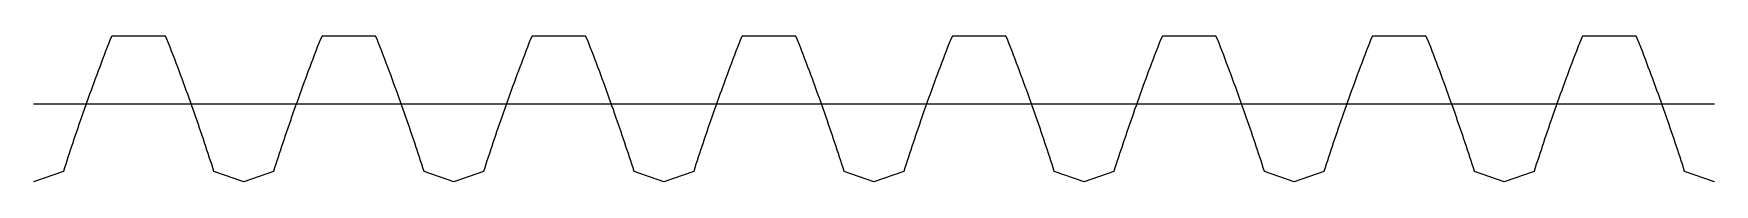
# Model space of a CAD drawing. Extents: x -4 to 118, y 238 to 356.
# Drawn here: x -4.46 to 24.76, y 353.79 to 356.33 of the extents above; entities outside this region: 1.
import ezdxf

# ---------------------------------------------------------------- set-up
doc = ezdxf.new("R2010")
doc.units = 0
doc.layers.get('0').update_dxf_attribs({"linetype": 'CONTINUOUS'})

msp = doc.modelspace()

# ---------------------------------------------------------------- linework, layer by layer
at = {"linetype": 'Continuous'}
msp.add_line((-4.458, 355.147), (24.755, 355.147), dxfattribs=at)
for points in [[(-0.806, 353.786), (-0.806, 353.786), (-1.324, 353.971), (-1.344, 354.032), (-1.363, 354.093), (-1.383, 354.155), (-1.404, 354.217), (-1.424, 354.279), (-1.445, 354.342), (-1.465, 354.404), (-1.486, 354.468), (-1.508, 354.531), (-1.529, 354.595), (-1.551, 354.658), (-1.573, 354.723), (-1.595, 354.787), (-1.617, 354.852), (-1.64, 354.917), (-1.663, 354.982), (-1.686, 355.048), (-1.709, 355.114), (-1.733, 355.18), (-1.756, 355.246), (-1.78, 355.313), (-1.804, 355.38), (-1.829, 355.447), (-1.853, 355.515), (-1.878, 355.582), (-1.903, 355.65), (-1.929, 355.719), (-1.954, 355.787), (-1.98, 355.856), (-2.006, 355.925), (-2.032, 355.995), (-2.059, 356.064), (-2.086, 356.134), (-2.113, 356.204), (-2.14, 356.275), (-2.168, 356.328), (-3.097, 356.328), (-3.125, 356.275), (-3.152, 356.205), (-3.179, 356.134), (-3.206, 356.064), (-3.232, 355.995), (-3.258, 355.925), (-3.284, 355.856), (-3.31, 355.787), (-3.336, 355.719), (-3.361, 355.65), (-3.386, 355.582), (-3.411, 355.515), (-3.436, 355.447), (-3.46, 355.38), (-3.484, 355.313), (-3.508, 355.246), (-3.532, 355.18), (-3.556, 355.114), (-3.579, 355.048), (-3.602, 354.982), (-3.625, 354.917), (-3.647, 354.852), (-3.67, 354.787), (-3.692, 354.723), (-3.714, 354.658), (-3.735, 354.594), (-3.757, 354.531), (-3.778, 354.468), (-3.799, 354.404), (-3.82, 354.342), (-3.841, 354.279), (-3.861, 354.217), (-3.881, 354.155), (-3.901, 354.093), (-3.921, 354.032), (-3.94, 353.971), (-4.458, 353.786)], [(2.845, 353.786), (2.845, 353.786), (2.328, 353.971), (2.308, 354.032), (2.288, 354.093), (2.268, 354.155), (2.248, 354.217), (2.228, 354.279), (2.207, 354.342), (2.186, 354.404), (2.165, 354.468), (2.144, 354.531), (2.122, 354.595), (2.101, 354.658), (2.079, 354.723), (2.057, 354.787), (2.034, 354.852), (2.012, 354.917), (1.989, 354.982), (1.966, 355.048), (1.943, 355.114), (1.919, 355.18), (1.895, 355.246), (1.871, 355.313), (1.847, 355.38), (1.823, 355.447), (1.798, 355.515), (1.773, 355.582), (1.748, 355.65), (1.723, 355.719), (1.697, 355.787), (1.672, 355.856), (1.645, 355.925), (1.619, 355.995), (1.593, 356.064), (1.566, 356.134), (1.539, 356.204), (1.512, 356.275), (1.484, 356.328), (0.555, 356.328), (0.527, 356.275), (0.5, 356.205), (0.473, 356.134), (0.446, 356.064), (0.42, 355.995), (0.393, 355.925), (0.367, 355.856), (0.341, 355.787), (0.316, 355.719), (0.29, 355.65), (0.265, 355.582), (0.24, 355.515), (0.216, 355.447), (0.191, 355.38), (0.167, 355.313), (0.143, 355.246), (0.12, 355.18), (0.096, 355.114), (0.073, 355.048), (0.05, 354.982), (0.027, 354.917), (0.004, 354.852), (-0.018, 354.787), (-0.04, 354.723), (-0.062, 354.658), (-0.084, 354.594), (-0.105, 354.531), (-0.126, 354.468), (-0.148, 354.404), (-0.168, 354.342), (-0.189, 354.279), (-0.209, 354.217), (-0.23, 354.155), (-0.249, 354.093), (-0.269, 354.032), (-0.289, 353.971), (-0.806, 353.786)], [(6.497, 353.786), (6.497, 353.786), (5.979, 353.971), (5.96, 354.032), (5.94, 354.093), (5.92, 354.155), (5.9, 354.217), (5.879, 354.279), (5.859, 354.342), (5.838, 354.404), (5.817, 354.468), (5.796, 354.531), (5.774, 354.595), (5.752, 354.658), (5.73, 354.723), (5.708, 354.787), (5.686, 354.852), (5.663, 354.917), (5.641, 354.982), (5.618, 355.048), (5.594, 355.114), (5.571, 355.18), (5.547, 355.246), (5.523, 355.313), (5.499, 355.38), (5.475, 355.447), (5.45, 355.515), (5.425, 355.582), (5.4, 355.65), (5.375, 355.719), (5.349, 355.787), (5.323, 355.856), (5.297, 355.925), (5.271, 355.995), (5.244, 356.064), (5.217, 356.134), (5.19, 356.204), (5.163, 356.275), (5.136, 356.328), (4.206, 356.328), (4.179, 356.275), (4.152, 356.205), (4.125, 356.134), (4.098, 356.064), (4.071, 355.995), (4.045, 355.925), (4.019, 355.856), (3.993, 355.787), (3.967, 355.719), (3.942, 355.65), (3.917, 355.582), (3.892, 355.515), (3.867, 355.447), (3.843, 355.38), (3.819, 355.313), (3.795, 355.246), (3.771, 355.18), (3.748, 355.114), (3.724, 355.048), (3.701, 354.982), (3.679, 354.917), (3.656, 354.852), (3.634, 354.787), (3.612, 354.723), (3.59, 354.658), (3.568, 354.594), (3.546, 354.531), (3.525, 354.468), (3.504, 354.404), (3.483, 354.342), (3.463, 354.279), (3.442, 354.217), (3.422, 354.155), (3.402, 354.093), (3.382, 354.032), (3.363, 353.971), (2.845, 353.786)], [(10.148, 353.786), (10.148, 353.786), (9.631, 353.971), (9.611, 354.032), (9.591, 354.093), (9.572, 354.155), (9.551, 354.217), (9.531, 354.279), (9.51, 354.342), (9.49, 354.404), (9.468, 354.468), (9.447, 354.531), (9.426, 354.595), (9.404, 354.658), (9.382, 354.723), (9.36, 354.787), (9.338, 354.852), (9.315, 354.917), (9.292, 354.982), (9.269, 355.048), (9.246, 355.114), (9.222, 355.18), (9.199, 355.246), (9.175, 355.313), (9.151, 355.38), (9.126, 355.447), (9.102, 355.515), (9.077, 355.582), (9.052, 355.65), (9.026, 355.719), (9.001, 355.787), (8.975, 355.856), (8.949, 355.925), (8.922, 355.995), (8.896, 356.064), (8.869, 356.134), (8.842, 356.204), (8.815, 356.275), (8.787, 356.328), (7.858, 356.328), (7.83, 356.275), (7.803, 356.205), (7.776, 356.134), (7.749, 356.064), (7.723, 355.995), (7.697, 355.925), (7.67, 355.856), (7.645, 355.787), (7.619, 355.719), (7.594, 355.65), (7.569, 355.582), (7.544, 355.515), (7.519, 355.447), (7.495, 355.38), (7.471, 355.313), (7.447, 355.246), (7.423, 355.18), (7.399, 355.114), (7.376, 355.048), (7.353, 354.982), (7.33, 354.917), (7.308, 354.852), (7.285, 354.787), (7.263, 354.723), (7.241, 354.658), (7.22, 354.594), (7.198, 354.531), (7.177, 354.468), (7.156, 354.404), (7.135, 354.342), (7.114, 354.279), (7.094, 354.217), (7.074, 354.155), (7.054, 354.093), (7.034, 354.032), (7.015, 353.971), (6.497, 353.786)], [(13.8, 353.786), (13.8, 353.786), (13.282, 353.971), (13.263, 354.032), (13.243, 354.093), (13.223, 354.155), (13.203, 354.217), (13.183, 354.279), (13.162, 354.342), (13.141, 354.404), (13.12, 354.468), (13.099, 354.531), (13.077, 354.595), (13.056, 354.658), (13.034, 354.723), (13.012, 354.787), (12.989, 354.852), (12.967, 354.917), (12.944, 354.982), (12.921, 355.048), (12.898, 355.114), (12.874, 355.18), (12.85, 355.246), (12.826, 355.313), (12.802, 355.38), (12.778, 355.447), (12.753, 355.515), (12.728, 355.582), (12.703, 355.65), (12.678, 355.719), (12.652, 355.787), (12.626, 355.856), (12.6, 355.925), (12.574, 355.995), (12.548, 356.064), (12.521, 356.134), (12.494, 356.204), (12.467, 356.275), (12.439, 356.328), (11.51, 356.328), (11.482, 356.275), (11.455, 356.205), (11.428, 356.134), (11.401, 356.064), (11.374, 355.995), (11.348, 355.925), (11.322, 355.856), (11.296, 355.787), (11.271, 355.719), (11.245, 355.65), (11.22, 355.582), (11.195, 355.515), (11.171, 355.447), (11.146, 355.38), (11.122, 355.313), (11.098, 355.246), (11.075, 355.18), (11.051, 355.114), (11.028, 355.048), (11.005, 354.982), (10.982, 354.917), (10.959, 354.852), (10.937, 354.787), (10.915, 354.723), (10.893, 354.658), (10.871, 354.594), (10.85, 354.531), (10.828, 354.468), (10.807, 354.404), (10.787, 354.342), (10.766, 354.279), (10.746, 354.217), (10.725, 354.155), (10.705, 354.093), (10.686, 354.032), (10.666, 353.971), (10.148, 353.786)], [(17.452, 353.786), (17.452, 353.786), (16.934, 353.971), (16.915, 354.032), (16.895, 354.093), (16.875, 354.155), (16.855, 354.217), (16.834, 354.279), (16.814, 354.342), (16.793, 354.404), (16.772, 354.468), (16.751, 354.531), (16.729, 354.595), (16.707, 354.658), (16.685, 354.723), (16.663, 354.787), (16.641, 354.852), (16.618, 354.917), (16.596, 354.982), (16.572, 355.048), (16.549, 355.114), (16.526, 355.18), (16.502, 355.246), (16.478, 355.313), (16.454, 355.38), (16.429, 355.447), (16.405, 355.515), (16.38, 355.582), (16.355, 355.65), (16.33, 355.719), (16.304, 355.787), (16.278, 355.856), (16.252, 355.925), (16.226, 355.995), (16.199, 356.064), (16.172, 356.134), (16.145, 356.204), (16.118, 356.275), (16.091, 356.328), (15.161, 356.328), (15.134, 356.275), (15.106, 356.205), (15.079, 356.134), (15.053, 356.064), (15.026, 355.995), (15, 355.925), (14.974, 355.856), (14.948, 355.787), (14.922, 355.719), (14.897, 355.65), (14.872, 355.582), (14.847, 355.515), (14.822, 355.447), (14.798, 355.38), (14.774, 355.313), (14.75, 355.246), (14.726, 355.18), (14.703, 355.114), (14.679, 355.048), (14.656, 354.982), (14.634, 354.917), (14.611, 354.852), (14.589, 354.787), (14.566, 354.723), (14.545, 354.658), (14.523, 354.594), (14.501, 354.531), (14.48, 354.468), (14.459, 354.404), (14.438, 354.342), (14.418, 354.279), (14.397, 354.217), (14.377, 354.155), (14.357, 354.093), (14.337, 354.032), (14.318, 353.971), (13.8, 353.786)], [(21.103, 353.786), (21.103, 353.786), (20.586, 353.971), (20.566, 354.032), (20.546, 354.093), (20.526, 354.155), (20.506, 354.217), (20.486, 354.279), (20.465, 354.342), (20.444, 354.404), (20.423, 354.468), (20.402, 354.531), (20.381, 354.595), (20.359, 354.658), (20.337, 354.723), (20.315, 354.787), (20.293, 354.852), (20.27, 354.917), (20.247, 354.982), (20.224, 355.048), (20.201, 355.114), (20.177, 355.18), (20.154, 355.246), (20.13, 355.313), (20.106, 355.38), (20.081, 355.447), (20.057, 355.515), (20.032, 355.582), (20.007, 355.65), (19.981, 355.719), (19.956, 355.787), (19.93, 355.856), (19.904, 355.925), (19.877, 355.995), (19.851, 356.064), (19.824, 356.134), (19.797, 356.204), (19.77, 356.275), (19.742, 356.328), (18.813, 356.328), (18.785, 356.275), (18.758, 356.205), (18.731, 356.134), (18.704, 356.064), (18.678, 355.995), (18.651, 355.925), (18.625, 355.856), (18.6, 355.787), (18.574, 355.719), (18.549, 355.65), (18.524, 355.582), (18.499, 355.515), (18.474, 355.447), (18.45, 355.38), (18.425, 355.313), (18.402, 355.246), (18.378, 355.18), (18.354, 355.114), (18.331, 355.048), (18.308, 354.982), (18.285, 354.917), (18.263, 354.852), (18.24, 354.787), (18.218, 354.723), (18.196, 354.658), (18.175, 354.594), (18.153, 354.531), (18.132, 354.468), (18.111, 354.404), (18.09, 354.342), (18.069, 354.279), (18.049, 354.217), (18.029, 354.155), (18.009, 354.093), (17.989, 354.032), (17.969, 353.971), (17.452, 353.786)], [(24.755, 353.786), (24.755, 353.786), (24.237, 353.971), (24.218, 354.032), (24.198, 354.093), (24.178, 354.155), (24.158, 354.217), (24.138, 354.279), (24.117, 354.342), (24.096, 354.404), (24.075, 354.468), (24.054, 354.531), (24.032, 354.595), (24.011, 354.658), (23.989, 354.723), (23.967, 354.787), (23.944, 354.852), (23.922, 354.917), (23.899, 354.982), (23.876, 355.048), (23.853, 355.114), (23.829, 355.18), (23.805, 355.246), (23.781, 355.313), (23.757, 355.38), (23.733, 355.447), (23.708, 355.515), (23.683, 355.582), (23.658, 355.65), (23.633, 355.719), (23.607, 355.787), (23.581, 355.856), (23.555, 355.925), (23.529, 355.995), (23.503, 356.064), (23.476, 356.134), (23.449, 356.204), (23.421, 356.275), (23.394, 356.328), (22.465, 356.328), (22.437, 356.275), (22.41, 356.205), (22.383, 356.134), (22.356, 356.064), (22.329, 355.995), (22.303, 355.925), (22.277, 355.856), (22.251, 355.787), (22.226, 355.719), (22.2, 355.65), (22.175, 355.582), (22.15, 355.515), (22.126, 355.447), (22.101, 355.38), (22.077, 355.313), (22.053, 355.246), (22.029, 355.18), (22.006, 355.114), (21.983, 355.048), (21.96, 354.982), (21.937, 354.917), (21.914, 354.852), (21.892, 354.787), (21.87, 354.723), (21.848, 354.658), (21.826, 354.594), (21.805, 354.531), (21.783, 354.468), (21.762, 354.404), (21.742, 354.342), (21.721, 354.279), (21.701, 354.217), (21.68, 354.155), (21.66, 354.093), (21.641, 354.032), (21.621, 353.971), (21.103, 353.786)]]:
    msp.add_lwpolyline(points)
at = {"color": 1}
msp.add_lwpolyline([(117.594, 237.631), (117.594, 237.631)], dxfattribs=at)

doc.saveas('drawing.dxf')
